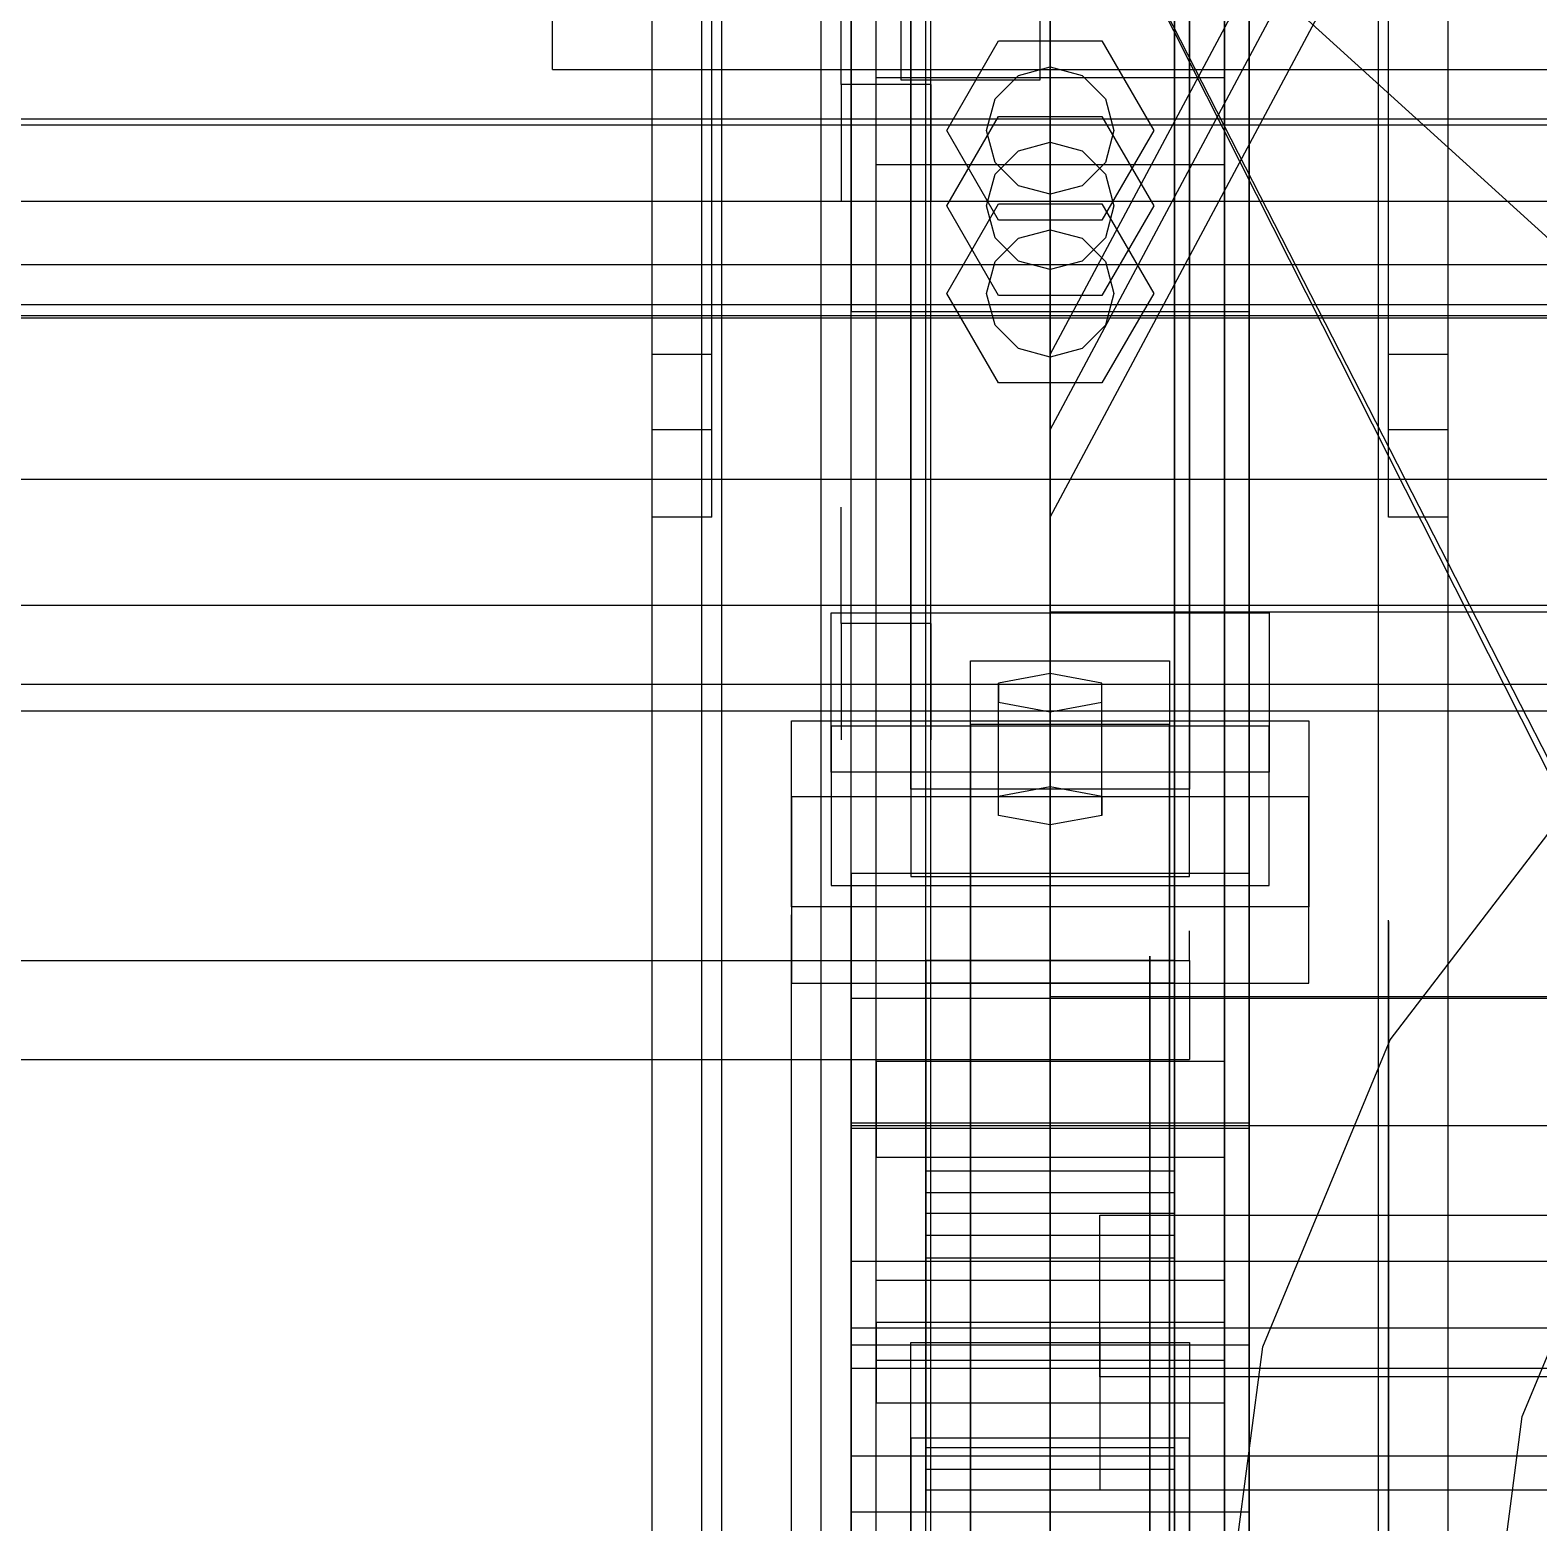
# Model space of a CAD drawing. Header units: millimetres. Extents: x -191664 to 191490, y -197311 to 10263.
# Drawn here: x -532.5 to -381, y -30234.5 to -30084.5 of the extents above; entities that cross this region are included whole.
import ezdxf

# ---------------------------------------------------------------- set-up
doc = ezdxf.new("R2010")
doc.units = ezdxf.units.MM
for name, color, linetype, lineweight in [('COTAS_USUARIO', 1, 'Continuous', 0), ('frontal_briquetadora', 7, 'Continuous', 0), ('frontal_C01', 7, 'Continuous', 0), ('frontal_C02', 7, 'Continuous', 0), ('frontal_C03', 7, 'Continuous', 0), ('frontal_mezcladora', 7, 'Continuous', 0), ('frontal_secador', 7, 'Continuous', 0)]:
    doc.layers.add(name, color=color, linetype=linetype, lineweight=lineweight)
doc.dimstyles.new('PLANTA_100', dxfattribs={"dimtxt": 250, "dimasz": 150, "dimexe": 150, "dimexo": 80, "dimgap": 100, "dimtad": 1, "dimtih": 1, "dimtoh": 1, "dimdec": 1, "dimdsep": 46, "dimcen": 0.09, "dimclrd": 1, "dimclre": 1, "dimclrt": 1, "dimadec": 0, "dimazin": 0, "dimtfac": 1, "dimtdec": 4, "dimtofl": 0, "dimtmove": 0, "dimatfit": 3, "dimfxl": 1, "dimtolj": 1, "dimtzin": 0, "dimarcsym": 0})

# ---------------------------------------------------------------- blocks, each defined once
blk = doc.blocks.new('*D109')
at = {"layer": 'COTAS_USUARIO', "color": 1, "lineweight": -2, "transparency": 16777216}
for p, q in [((-80, -28700), (-1350, -28700)), ((-1200, -31850), (-1200, -28850)), ((-80, -32000), (-1350, -32000))]:
    blk.add_line(p, q, dxfattribs=at)
at = {"layer": 'COTAS_USUARIO', "color": 1, "transparency": 16777216}
for points in [[(-1225, -28850), (-1175, -28850), (-1200, -28700)], [(-1225, -31850), (-1175, -31850), (-1200, -32000)]]:
    blk.add_solid(points, dxfattribs=at)
at = {"layer": 'Defpoints', "color": 0, "transparency": 16777216}
for p in [(-1200, -28700), (0, -28700), (0, -32000)]:
    blk.add_point(p, dxfattribs=at)
blk = doc.blocks.new('*D111')
at = {"layer": 'COTAS_USUARIO', "color": 1, "lineweight": -2, "transparency": 16777216}
for p, q in [((-80, -27700), (-1350, -27700)), ((-1200, -31850), (-1200, -27850)), ((-80, -32000), (-1350, -32000))]:
    blk.add_line(p, q, dxfattribs=at)
at = {"layer": 'COTAS_USUARIO', "color": 1, "transparency": 16777216}
for points in [[(-1225, -27850), (-1175, -27850), (-1200, -27700)], [(-1225, -31850), (-1175, -31850), (-1200, -32000)]]:
    blk.add_solid(points, dxfattribs=at)
at = {"layer": 'Defpoints', "color": 0, "transparency": 16777216}
for p in [(-1200, -27700), (0, -27700), (0, -32000)]:
    blk.add_point(p, dxfattribs=at)
blk = doc.blocks.new('*D121')
at = {"layer": 'COTAS_USUARIO', "color": 1, "lineweight": -2, "transparency": 16777216}
for p, q in [((-80, -29000), (-1350, -29000)), ((-1200, -31850), (-1200, -29150)), ((-80, -32000), (-1350, -32000))]:
    blk.add_line(p, q, dxfattribs=at)
at = {"layer": 'COTAS_USUARIO', "color": 1, "transparency": 16777216}
for points in [[(-1225, -29150), (-1175, -29150), (-1200, -29000)], [(-1225, -31850), (-1175, -31850), (-1200, -32000)]]:
    blk.add_solid(points, dxfattribs=at)
at = {"layer": 'Defpoints', "color": 0, "transparency": 16777216}
for p in [(-1200, -29000), (0, -29000), (0, -32000)]:
    blk.add_point(p, dxfattribs=at)

msp = doc.modelspace()

# ---------------------------------------------------------------- linework, layer by layer
at = {"layer": 'frontal_briquetadora', "color": 9, "true_color": 0xb9c3c2}
for p, q in [((-430, -30260), (-430, -29820)), ((-430, -30680), (-430, -29820)), ((-430, -30060), (-430, -30490)), ((-430, -30060), (-210, -30260)), ((-430, -30060), (-430, -30260)), ((-430, -30060), (-430, -30305)), ((-430, -30496), (-430, -30060)), ((-430, -30060), (-210, -30490)), ((-430, -30060), (-210, -30496)), ((-442, -30084.89), (-442, -30077.49)), ((-430, -30084.89), (-430, -30077.49)), ((-465, -30088.53), (-465, -30081.27)), ((-453, -30088.53), (-453, -30081.27)), ((-451, -30084.79), (-451, -30080.62)), ((-442, -30084.79), (-442, -30080.62)), ((-451, -30090), (-451, -30084.79)), ((-442, -30090), (-442, -30084.79)), ((-442, -30094), (-442, -30084.89)), ((-430, -30094), (-430, -30084.89)), ((-465, -30097.46), (-465, -30088.53)), ((-453, -30097.46), (-453, -30088.53)), ((-442, -30090), (-451, -30090)), ((-451, -30090), (-451, -30095.21)), ((-442, -30090), (-442, -30095.21)), ((-451, -30095.21), (-451, -30099.38)), ((-442, -30104.75), (-442, -30094)), ((-442, -30095.21), (-442, -30099.38)), ((-430, -30104.75), (-430, -30094)), ((-465, -30108.01), (-465, -30097.46)), ((-453, -30108.01), (-453, -30097.46)), ((-451, -30099.38), (-451, -30101.7)), ((-442, -30099.38), (-442, -30101.7)), ((-442, -30117.05), (-442, -30104.75)), ((-430, -30117.05), (-430, -30104.75)), ((-465, -30120.07), (-465, -30108.01)), ((-453, -30120.07), (-453, -30108.01)), ((-442, -30115.67), (-442, -30114.5)), ((-430, -30115.67), (-430, -30114.5)), ((-453, -30118.82), (-453, -30116.31)), ((-442, -30119.16), (-442, -30115.67)), ((-442, -30118.82), (-442, -30116.31)), ((-430, -30119.16), (-430, -30115.67)), ((-442, -30130.77), (-442, -30117.05)), ((-430, -30130.77), (-430, -30117.05)), ((-453, -30123.78), (-453, -30118.82)), ((-442, -30123.78), (-442, -30118.82)), ((-442, -30124.93), (-442, -30119.16)), ((-430, -30124.93), (-430, -30119.16)), ((-465, -30133.53), (-465, -30120.07)), ((-465, -30122.75), (-465, -30120.31)), ((-453, -30133.53), (-453, -30120.07)), ((-465, -30127.59), (-465, -30122.75)), ((-453, -30131.13), (-453, -30123.78)), ((-442, -30131.13), (-442, -30123.78)), ((-442, -30132.88), (-442, -30124.93)), ((-430, -30132.88), (-430, -30124.93)), ((-465, -30134.75), (-465, -30127.59)), ((-453, -30140.75), (-453, -30131.13)), ((-442, -30145.8), (-442, -30130.77)), ((-442, -30140.75), (-442, -30131.13)), ((-430, -30145.8), (-430, -30130.77)), ((-451, -30134.8), (-451, -30132.49)), ((-442, -30134.8), (-442, -30132.49)), ((-442, -30142.91), (-442, -30132.88)), ((-430, -30142.91), (-430, -30132.88)), ((-465, -30148.28), (-465, -30133.53)), ((-465, -30144.13), (-465, -30134.75)), ((-453, -30148.28), (-453, -30133.53)), ((-451, -30138.98), (-451, -30134.8)), ((-442, -30138.98), (-442, -30134.8)), ((-430, -30135.96), (-430, -30134.23)), ((-430, -30139.1), (-430, -30135.96)), ((-451, -30144.19), (-451, -30138.98)), ((-442, -30144.19), (-442, -30138.98)), ((-430, -30143), (-430, -30139.1)), ((-453, -30152.49), (-453, -30140.75)), ((-442, -30152.49), (-442, -30140.75)), ((-442, -30154.86), (-442, -30142.91)), ((-430, -30154.86), (-430, -30142.91)), ((-430, -30143), (-188, -30143)), ((-430, -30143), (-430, -30146.9)), ((-465, -30155.57), (-465, -30144.13)), ((-442, -30144.19), (-451, -30144.19)), ((-451, -30144.19), (-451, -30149.39)), ((-442, -30144.19), (-442, -30149.39)), ((-442, -30162.01), (-442, -30145.8)), ((-430, -30162.01), (-430, -30145.8)), ((-430, -30146.9), (-430, -30150.04)), ((-465, -30164.17), (-465, -30148.28)), ((-453, -30164.17), (-453, -30148.28)), ((-451, -30149.39), (-451, -30153.57)), ((-442, -30149.39), (-442, -30153.57)), ((-430, -30150.04), (-430, -30151.77)), ((-453, -30166.16), (-453, -30152.49)), ((-442, -30166.16), (-442, -30152.49)), ((-451, -30153.57), (-451, -30155.88)), ((-442, -30153.57), (-442, -30155.88)), ((-465, -30168.9), (-465, -30155.57)), ((-442, -30168.57), (-442, -30154.86)), ((-430, -30168.57), (-430, -30154.86)), ((-442, -30179.23), (-442, -30162.01)), ((-430, -30179.23), (-430, -30162.01)), ((-465, -30181.06), (-465, -30164.17)), ((-453, -30181.06), (-453, -30164.17)), ((-453, -30181.54), (-453, -30166.16)), ((-442, -30181.54), (-442, -30166.16)), ((-465, -30183.89), (-465, -30168.9)), ((-442, -30183.83), (-442, -30168.57)), ((-430, -30183.83), (-430, -30168.57)), ((-456, -30176.89), (-456, -30173.44)), ((-453, -30176.89), (-453, -30173.44)), ((-453, -30175.94), (-453, -30174)), ((-430, -30174.63), (-430, -30172.89)), ((-430, -30176.89), (-430, -30173.44)), ((-396, -30175.94), (-396, -30174)), ((-396, -30175.09), (-396, -30174.12)), ((-396, -30174.12), (-396, -30177.03)), ((-430, -30177.76), (-430, -30174.63)), ((-416, -30175.56), (-416, -30175.06)), ((-416, -30176.56), (-416, -30175.56)), ((-396, -30176.92), (-396, -30175)), ((-396, -30179.9), (-396, -30175.09)), ((-456, -30183.69), (-456, -30176.89)), ((-453, -30181.69), (-453, -30175.94)), ((-453, -30183.69), (-453, -30176.89)), ((-430, -30183.69), (-430, -30176.89)), ((-416, -30178.05), (-416, -30176.56)), ((-396, -30181.69), (-396, -30175.94)), ((-396, -30182.61), (-396, -30176.92)), ((-396, -30177.03), (-396, -30183.7)), ((-596, -30178.05), (-416, -30178.05)), ((-430, -30181.66), (-430, -30177.76)), ((-420, -30178.56), (-420, -30177.62)), ((-420, -30177.62), (-420, -30180.42)), ((-420, -30183.2), (-420, -30178.56)), ((-416, -30178.05), (-416, -30188)), ((-396, -30178.56), (-396, -30177.62)), ((-396, -30177.62), (-396, -30180.42)), ((-396, -30183.2), (-396, -30178.56)), ((-442, -30197.32), (-442, -30179.23)), ((-430, -30197.32), (-430, -30179.23)), ((-396, -30188.37), (-396, -30179.9)), ((-465, -30198.81), (-465, -30181.06)), ((-453, -30198.81), (-453, -30181.06)), ((-453, -30198.4), (-453, -30181.54)), ((-453, -30191.02), (-453, -30181.69)), ((-442, -30198.4), (-442, -30181.54)), ((-430, -30181.66), (-188, -30181.66)), ((-430, -30181.66), (-430, -30185.57)), ((-420, -30180.42), (-420, -30186.86)), ((-396, -30180.42), (-396, -30186.86)), ((-396, -30191.02), (-396, -30181.69)), ((-420, -30191.37), (-420, -30183.2)), ((-396, -30191.85), (-396, -30182.61)), ((-396, -30191.37), (-396, -30183.2)), ((-465, -30200.33), (-465, -30183.89)), ((-456, -30193.6), (-456, -30183.69)), ((-453, -30193.6), (-453, -30183.69)), ((-442, -30200.41), (-442, -30183.83)), ((-430, -30193.6), (-430, -30183.69)), ((-430, -30200.41), (-430, -30183.83)), ((-396, -30183.7), (-396, -30193.88)), ((-430, -30185.57), (-430, -30188.7)), ((-420, -30186.86), (-420, -30196.69)), ((-396, -30186.86), (-396, -30196.69)), ((-596, -30188), (-416, -30188)), ((-430, -30188.7), (-430, -30190.44)), ((-396, -30200.16), (-396, -30188.37)), ((-453, -30203.58), (-453, -30191.02)), ((-420, -30202.76), (-420, -30191.37)), ((-396, -30203.58), (-396, -30191.02)), ((-396, -30202.76), (-396, -30191.37)), ((-396, -30204.29), (-396, -30191.85)), ((-456, -30206.28), (-456, -30193.6)), ((-453, -30206.28), (-453, -30193.6)), ((-430, -30206.28), (-430, -30193.6)), ((-396, -30193.88), (-396, -30207.17)), ((-420, -30196.69), (-420, -30209.52)), ((-396, -30196.69), (-396, -30209.52)), ((-453, -30216.47), (-453, -30198.4)), ((-442, -30216.12), (-442, -30197.32)), ((-442, -30216.47), (-442, -30198.4)), ((-430, -30216.12), (-430, -30197.32)), ((-465, -30217.24), (-465, -30198.81)), ((-453, -30217.24), (-453, -30198.81)), ((-465, -30217.94), (-465, -30200.33)), ((-442, -30218.09), (-442, -30200.41)), ((-430, -30218.09), (-430, -30200.41)), ((-396, -30214.83), (-396, -30200.16)), ((-420, -30216.92), (-420, -30202.76)), ((-396, -30216.92), (-396, -30202.76)), ((-453, -30218.89), (-453, -30203.58)), ((-396, -30218.89), (-396, -30203.58)), ((-396, -30219.44), (-396, -30204.29)), ((-456, -30221.3), (-456, -30206.28)), ((-453, -30221.3), (-453, -30206.28)), ((-430, -30221.3), (-430, -30206.28)), ((-396, -30207.17), (-396, -30223.08)), ((-420, -30209.52), (-420, -30224.87)), ((-396, -30209.52), (-396, -30224.87)), ((-396, -30231.82), (-396, -30214.83)), ((-453, -30235.46), (-453, -30216.47)), ((-442, -30235.45), (-442, -30216.12)), ((-442, -30235.46), (-442, -30216.47)), ((-430, -30235.45), (-430, -30216.12)), ((-465, -30236.2), (-465, -30217.24)), ((-465, -30236.45), (-465, -30217.94)), ((-453, -30236.2), (-453, -30217.24)), ((-442, -30236.59), (-442, -30218.09)), ((-430, -30236.59), (-430, -30218.09)), ((-420, -30233.31), (-420, -30216.92)), ((-396, -30233.31), (-396, -30216.92)), ((-453, -30236.35), (-453, -30218.89)), ((-396, -30236.35), (-396, -30218.89)), ((-396, -30236.73), (-396, -30219.44)), ((-456, -30238.15), (-456, -30221.3)), ((-453, -30238.15), (-453, -30221.3)), ((-430, -30238.15), (-430, -30221.3)), ((-396, -30223.08), (-396, -30240.97)), ((-420, -30224.87), (-420, -30242.15)), ((-396, -30224.87), (-396, -30242.15)), ((-396, -30250.46), (-396, -30231.82)), ((-420, -30251.31), (-420, -30233.31)), ((-396, -30251.31), (-396, -30233.31))]:
    msp.add_line(p, q, dxfattribs=at)
at = {"layer": 'frontal_C01', "color": 139, "true_color": 0x354b57}
for p, q in [((-442.5, -30180.3), (-442.5, -29521.36)), ((-417.5, -29521.36), (-417.5, -30180.3)), ((-442.5, -30205.67), (-442.5, -29546.73)), ((-417.5, -30205.67), (-417.5, -29546.73)), ((-450, -30169.3), (-450, -29785.09)), ((-410, -29785.09), (-410, -30169.3)), ((-450, -30216.67), (-450, -29832.46)), ((-410, -30216.67), (-410, -29832.46)), ((-450, -30283.51), (-450, -29899.3)), ((-410, -29899.3), (-410, -30283.51)), ((-447.5, -30188.18), (-447.5, -29913.45)), ((-412.5, -29913.45), (-412.5, -30188.18)), ((-447.5, -30197.79), (-447.5, -29923.05)), ((-412.5, -30197.79), (-412.5, -29923.05)), ((-450, -30321.41), (-450, -29937.2)), ((-410, -30321.41), (-410, -29937.2)), ((-470, -30088.5), (-463, -30088.5)), ((-470, -31975), (-470, -30088.5)), ((-463, -31975), (-463, -30088.5)), ((-463, -30088.5), (-397, -30088.5)), ((-397, -30088.5), (-390, -30088.5)), ((-397, -31975), (-397, -30088.5)), ((-390, -31975), (-390, -30088.5)), ((-452, -30159.13), (-452, -30143.12)), ((-452, -30143.12), (-408, -30143.12)), ((-452, -30154.49), (-452, -30143.12)), ((-408, -30143.12), (-408, -30159.13)), ((-408, -30143.12), (-408, -30154.49)), ((-438, -30154.33), (-438, -30147.93)), ((-438, -30147.93), (-418, -30147.93)), ((-438, -30290.87), (-438, -30147.93)), ((-418, -30147.93), (-418, -30154.33)), ((-418, -30147.93), (-418, -30290.87)), ((-408, -30154.49), (-452, -30154.49)), ((-452, -30154.49), (-452, -30170.5)), ((-418, -30154.33), (-438, -30154.33)), ((-438, -30154.33), (-438, -30297.27)), ((-418, -30297.27), (-418, -30154.33)), ((-408, -30170.5), (-408, -30154.49)), ((-408, -30159.13), (-452, -30159.13)), ((-452, -30159.13), (-452, -30170.5)), ((-408, -30170.5), (-408, -30159.13)), ((-410, -30169.3), (-450, -30169.3)), ((-450, -30169.3), (-450, -30216.67)), ((-450, -30553.51), (-450, -30169.3)), ((-410, -30216.67), (-410, -30169.3)), ((-410, -30169.3), (-410, -30553.51)), ((-452, -30170.5), (-408, -30170.5)), ((-417.5, -30178.04), (-442.5, -30178.04)), ((-442.5, -30178.04), (-442.5, -30207.93)), ((-442.5, -30287.52), (-442.5, -30178.04)), ((-417.5, -30207.93), (-417.5, -30178.04)), ((-417.5, -30178.04), (-417.5, -30287.52)), ((-442.5, -30205.67), (-442.5, -30180.3)), ((-442.5, -30180.3), (-417.5, -30180.3)), ((-417.5, -30180.3), (-417.5, -30205.67)), ((-450, -30194.65), (-450, -30181.84)), ((-450, -30181.84), (450, -30181.84)), ((-450, -30215), (-450, -30181.84)), ((-412.5, -30188.18), (-447.5, -30188.18)), ((-447.5, -30188.18), (-447.5, -30197.79)), ((-412.5, -30197.79), (-412.5, -30188.18)), ((450, -30194.65), (-450, -30194.65)), ((-450, -30194.65), (-450, -30227.81)), ((-447.5, -30197.79), (-412.5, -30197.79)), ((-425, -30219.88), (-425, -30203.62)), ((-425, -30203.62), (425, -30203.62)), ((-425, -30214.99), (-425, -30203.62)), ((-417.5, -30205.67), (-442.5, -30205.67)), ((-442.5, -30207.93), (-417.5, -30207.93)), ((-442.5, -30317.4), (-442.5, -30207.93)), ((-417.5, -30317.4), (-417.5, -30207.93)), ((450, -30215), (-450, -30215)), ((-450, -30215), (-450, -30227.81)), ((425, -30214.99), (-425, -30214.99)), ((-425, -30214.99), (-425, -30231.25)), ((-450, -30216.67), (-410, -30216.67)), ((-450, -30600.88), (-450, -30216.67)), ((-444, -30226.03), (-444, -30216.42)), ((-444, -30216.42), (-416, -30216.42)), ((-444, -30307.89), (-444, -30216.42)), ((-416, -30216.42), (-416, -30226.03)), ((-416, -30216.42), (-416, -30307.89)), ((-410, -30600.88), (-410, -30216.67)), ((425, -30219.88), (-425, -30219.88)), ((-425, -30219.88), (-425, -30231.25)), ((-416, -30226.03), (-444, -30226.03)), ((-444, -30226.03), (-444, -30317.49)), ((-416, -30317.49), (-416, -30226.03)), ((-450, -30227.81), (450, -30227.81)), ((-425, -30231.25), (425, -30231.25))]:
    msp.add_line(p, q, dxfattribs=at)
at = {"layer": 'frontal_C01', "color": 251, "true_color": 0x4e626d}
for p, q in [((-470, -30133.5), (-470, -30030.5)), ((-464, -30133.5), (-464, -30030.5)), ((-430, -30133.5), (-375, -30030.5)), ((-430, -30030.5), (-430, -30133.5)), ((-396, -30133.5), (-396, -30030.5)), ((-390, -30133.5), (-390, -30030.5)), ((-480, -30088.5), (-480, -30080.5)), ((-480, -30088.5), (-380, -30088.5)), ((-464, -30133.5), (-470, -30133.5)), ((-390, -30133.5), (-396, -30133.5))]:
    msp.add_line(p, q, dxfattribs=at)
at = {"layer": 'frontal_C01', "color": 9, "true_color": 0xaebcc4}
for p, q in [((-440.4, -30111), (-435.2, -30101.99)), ((-435.2, -30101.99), (-424.8, -30101.99)), ((-424.8, -30101.99), (-419.6, -30111)), ((-435.54, -30107.8), (-433.2, -30105.46)), ((-433.2, -30105.46), (-430, -30104.6)), ((-430, -30104.6), (-426.8, -30105.46)), ((-426.8, -30105.46), (-424.46, -30107.8)), ((-436.4, -30111), (-435.54, -30107.8)), ((-424.46, -30107.8), (-423.6, -30111)), ((-435.2, -30120), (-440.4, -30111)), ((-435.54, -30114.2), (-436.4, -30111)), ((-419.6, -30111), (-424.8, -30120)), ((-423.6, -30111), (-424.46, -30114.2)), ((-433.2, -30116.54), (-435.54, -30114.2)), ((-424.46, -30114.2), (-426.8, -30116.54)), ((-430, -30117.4), (-433.2, -30116.54)), ((-426.8, -30116.54), (-430, -30117.4)), ((-424.8, -30120), (-435.2, -30120))]:
    msp.add_line(p, q, dxfattribs=at)
at = {"layer": 'frontal_C01', "color": 9, "true_color": 0xbdc8cc}
for p, q in [((-430, -30149.21), (-435.2, -30150.17)), ((-424.8, -30150.17), (-430, -30149.21)), ((-430, -30160.57), (-430, -30149.21)), ((-435.2, -30150.17), (-435.2, -30152.09)), ((-435.2, -30161.53), (-435.2, -30150.17)), ((-424.8, -30152.09), (-424.8, -30150.17)), ((-424.8, -30161.53), (-424.8, -30150.17)), ((-435.2, -30152.09), (-430, -30153.05)), ((-435.2, -30163.46), (-435.2, -30152.09)), ((-430, -30153.05), (-424.8, -30152.09)), ((-424.8, -30163.46), (-424.8, -30152.09)), ((-430, -30153.05), (-430, -30164.42)), ((-435.2, -30161.53), (-430, -30160.57)), ((-430, -30160.57), (-424.8, -30161.53)), ((-435.2, -30163.46), (-435.2, -30161.53)), ((-424.8, -30161.53), (-424.8, -30163.46)), ((-430, -30164.42), (-435.2, -30163.46)), ((-424.8, -30163.46), (-430, -30164.42))]:
    msp.add_line(p, q, dxfattribs=at)
at = {"layer": 'frontal_C02', "color": 139, "true_color": 0x354b57}
for p, q in [((-470, -31975), (-470, -29576.75)), ((-463, -31975), (-463, -29576.75)), ((-397, -31975), (-397, -29576.75)), ((-390, -31975), (-390, -29576.75)), ((-442.5, -30261.91), (-442.5, -29729.49)), ((-417.5, -29729.49), (-417.5, -30261.91)), ((-442.5, -30288.88), (-442.5, -29756.46)), ((-417.5, -30288.88), (-417.5, -29756.46)), ((-450, -30112.82), (-450, -29762.1)), ((-410, -30112.82), (-410, -29762.1)), ((-450, -30251.49), (-450, -29900.77)), ((-410, -29900.77), (-410, -30251.49)), ((-450, -30299.3), (-450, -29948.59)), ((-410, -30299.3), (-410, -29948.59)), ((-444, -30160.84), (-444, -30070.1)), ((-416, -30070.1), (-416, -30160.84)), ((-470, -31975), (-470, -30072.14)), ((-463, -31975), (-463, -30072.14)), ((-397, -31975), (-397, -30072.14)), ((-390, -31975), (-390, -30072.14)), ((-450, -30074.56), (-450, -30112.82)), ((-450, -30425.28), (-450, -30074.56)), ((-410, -30112.82), (-410, -30074.56)), ((-410, -30074.56), (-410, -30425.28)), ((-444, -30078.87), (-444, -30169.6)), ((-416, -30169.6), (-416, -30078.87)), ((-447.5, -30098.08), (-447.5, -30089.31)), ((-447.5, -30089.31), (-412.5, -30089.31)), ((-447.5, -30271.01), (-447.5, -30089.31)), ((-412.5, -30089.31), (-412.5, -30098.08)), ((-412.5, -30089.31), (-412.5, -30271.01)), ((-412.5, -30098.08), (-447.5, -30098.08)), ((-447.5, -30279.78), (-447.5, -30098.08)), ((-412.5, -30279.78), (-412.5, -30098.08)), ((-450, -30112.82), (-410, -30112.82)), ((-450, -30463.54), (-450, -30112.82)), ((-410, -30463.54), (-410, -30112.82)), ((-456, -30172.66), (-456, -30153.96)), ((-456, -30153.96), (-404, -30153.96)), ((-456, -30161.61), (-456, -30153.96)), ((-404, -30153.96), (-404, -30172.66)), ((-404, -30153.96), (-404, -30161.61)), ((-404, -30161.61), (-456, -30161.61)), ((-456, -30161.61), (-456, -30180.31)), ((-416, -30160.84), (-444, -30160.84)), ((-444, -30160.84), (-444, -30169.6)), ((-416, -30169.6), (-416, -30160.84)), ((-404, -30180.31), (-404, -30161.61)), ((-444, -30169.6), (-416, -30169.6)), ((-404, -30172.66), (-456, -30172.66)), ((-456, -30172.66), (-456, -30180.31)), ((-404, -30180.31), (-404, -30172.66)), ((-456, -30180.31), (-404, -30180.31))]:
    msp.add_line(p, q, dxfattribs=at)
at = {"layer": 'frontal_C02', "color": 251, "true_color": 0x4e626d}
for p, q in [((-470, -30117.14), (-470, -30014.14)), ((-464, -30117.14), (-464, -30014.14)), ((-430, -30117.14), (-375, -30014.14)), ((-430, -30014.14), (-430, -30117.14)), ((-396, -30117.14), (-396, -30014.14)), ((-390, -30117.14), (-390, -30014.14)), ((-464, -30117.14), (-470, -30117.14)), ((-390, -30117.14), (-396, -30117.14))]:
    msp.add_line(p, q, dxfattribs=at)
at = {"layer": 'frontal_C02', "color": 9, "true_color": 0xaebcc4}
for p, q in [((-440.4, -30094.64), (-435.2, -30085.63)), ((-435.2, -30085.63), (-424.8, -30085.63)), ((-424.8, -30085.63), (-419.6, -30094.64)), ((-435.54, -30091.44), (-433.2, -30089.09)), ((-433.2, -30089.09), (-430, -30088.24)), ((-430, -30088.24), (-426.8, -30089.09)), ((-426.8, -30089.09), (-424.46, -30091.44)), ((-436.4, -30094.64), (-435.54, -30091.44)), ((-424.46, -30091.44), (-423.6, -30094.64)), ((-435.2, -30103.64), (-440.4, -30094.64)), ((-435.54, -30097.84), (-436.4, -30094.64)), ((-419.6, -30094.64), (-424.8, -30103.64)), ((-423.6, -30094.64), (-424.46, -30097.84)), ((-433.2, -30100.18), (-435.54, -30097.84)), ((-424.46, -30097.84), (-426.8, -30100.18)), ((-430, -30101.04), (-433.2, -30100.18)), ((-426.8, -30100.18), (-430, -30101.04)), ((-424.8, -30103.64), (-435.2, -30103.64))]:
    msp.add_line(p, q, dxfattribs=at)
at = {"layer": 'frontal_C03', "color": 139, "true_color": 0x354b57}
for p, q in [((-470, -31975), (-470, -29153.29)), ((-463, -31975), (-463, -29153.29)), ((-397, -31975), (-397, -29153.29)), ((-390, -31975), (-390, -29153.29)), ((-470, -31975), (-470, -29352.58)), ((-463, -31975), (-463, -29352.58)), ((-397, -31975), (-397, -29352.58)), ((-390, -31975), (-390, -29352.58)), ((-442.5, -30205.66), (-442.5, -29555.06)), ((-417.5, -29555.06), (-417.5, -30205.66)), ((-442.5, -30231.26), (-442.5, -29580.65)), ((-417.5, -30231.26), (-417.5, -29580.65)), ((-450, -30194.39), (-450, -29871.22)), ((-410, -29871.22), (-410, -30194.39)), ((-450, -30194.93), (-450, -29871.76)), ((-410, -29871.76), (-410, -30194.93)), ((-447.5, -30214.42), (-447.5, -29886.98)), ((-412.5, -29886.98), (-412.5, -30214.42)), ((-447.5, -30222.5), (-447.5, -29895.06)), ((-412.5, -30222.5), (-412.5, -29895.06)), ((-450, -30233.46), (-450, -29910.29)), ((-410, -30233.46), (-410, -29910.29)), ((-450, -30242.54), (-450, -29919.37)), ((-410, -30242.54), (-410, -29919.37)), ((-445, -30077.15), (-445, -30089.54)), ((-431, -30089.54), (-431, -30077.15)), ((-470, -31975), (-470, -30079.71)), ((-463, -31975), (-463, -30079.71)), ((-397, -31975), (-397, -30079.71)), ((-390, -31975), (-390, -30079.71)), ((-445, -30081.83), (-445, -30089.54)), ((-431, -30089.54), (-431, -30081.83)), ((-445, -30089.54), (-431, -30089.54)), ((-410, -30194.39), (-450, -30194.39)), ((-450, -30194.39), (-450, -30242.54)), ((-450, -30517.56), (-450, -30194.39)), ((-410, -30194.93), (-450, -30194.93)), ((-450, -30194.93), (-450, -30233.46)), ((-450, -30518.1), (-450, -30194.93)), ((-410, -30242.54), (-410, -30194.39)), ((-410, -30194.39), (-410, -30517.56)), ((-410, -30233.46), (-410, -30194.93)), ((-410, -30194.93), (-410, -30518.1)), ((-442.5, -30229.19), (-442.5, -30199.19)), ((-442.5, -30199.19), (-417.5, -30199.19)), ((-442.5, -30199.19), (-442.5, -30203.46)), ((-417.5, -30199.19), (-417.5, -30229.19)), ((-417.5, -30203.46), (-417.5, -30199.19)), ((-417.5, -30201.4), (-442.5, -30201.4)), ((-442.5, -30201.4), (-442.5, -30226.99)), ((-442.5, -30852.01), (-442.5, -30201.4)), ((-417.5, -30226.99), (-417.5, -30201.4)), ((-417.5, -30201.4), (-417.5, -30852.01)), ((-417.5, -30203.46), (-442.5, -30203.46)), ((-442.5, -30203.46), (-442.5, -30233.46)), ((-417.5, -30233.46), (-417.5, -30203.46)), ((-442.5, -30231.26), (-442.5, -30205.66)), ((-442.5, -30205.66), (-417.5, -30205.66)), ((-417.5, -30205.66), (-417.5, -30231.26)), ((-450, -30219.03), (-450, -30208.26)), ((-450, -30208.26), (450, -30208.26)), ((-450, -30241.97), (-450, -30208.26)), ((-447.5, -30218.23), (-447.5, -30210.16)), ((-447.5, -30210.16), (-412.5, -30210.16)), ((-447.5, -30537.59), (-447.5, -30210.16)), ((-412.5, -30210.16), (-412.5, -30218.23)), ((-412.5, -30210.16), (-412.5, -30537.59)), ((-412.5, -30214.42), (-447.5, -30214.42)), ((-447.5, -30214.42), (-447.5, -30222.5)), ((-412.5, -30222.5), (-412.5, -30214.42)), ((450, -30219.03), (-450, -30219.03)), ((-450, -30219.03), (-450, -30252.74)), ((-412.5, -30218.23), (-447.5, -30218.23)), ((-447.5, -30545.67), (-447.5, -30218.23)), ((-412.5, -30545.67), (-412.5, -30218.23)), ((-447.5, -30222.5), (-412.5, -30222.5)), ((-442.5, -30226.99), (-417.5, -30226.99)), ((-442.5, -30877.6), (-442.5, -30226.99)), ((-417.5, -30877.6), (-417.5, -30226.99)), ((-417.5, -30229.19), (-442.5, -30229.19)), ((-442.5, -30229.19), (-442.5, -30233.46)), ((-417.5, -30229.19), (-417.5, -30233.46)), ((-417.5, -30231.26), (-442.5, -30231.26)), ((-450, -30233.46), (-410, -30233.46)), ((-450, -30556.63), (-450, -30233.46)), ((-442.5, -30233.46), (-417.5, -30233.46)), ((-410, -30556.63), (-410, -30233.46))]:
    msp.add_line(p, q, dxfattribs=at)
at = {"layer": 'frontal_C03', "color": 251, "true_color": 0x4e626d}
for p, q in [((-470, -30124.71), (-470, -30021.71)), ((-464, -30124.71), (-464, -30021.71)), ((-430, -30124.71), (-375, -30021.71)), ((-430, -30021.71), (-430, -30124.71)), ((-396, -30124.71), (-396, -30021.71)), ((-390, -30124.71), (-390, -30021.71)), ((-464, -30124.71), (-470, -30124.71)), ((-390, -30124.71), (-396, -30124.71))]:
    msp.add_line(p, q, dxfattribs=at)
at = {"layer": 'frontal_C03', "color": 9, "true_color": 0xaebcc4}
for p, q in [((-440.4, -30102.21), (-435.2, -30093.21)), ((-435.2, -30093.21), (-424.8, -30093.21)), ((-424.8, -30093.21), (-419.6, -30102.21)), ((-435.54, -30099.01), (-433.2, -30096.67)), ((-433.2, -30096.67), (-430, -30095.81)), ((-430, -30095.81), (-426.8, -30096.67)), ((-426.8, -30096.67), (-424.46, -30099.01)), ((-436.4, -30102.21), (-435.54, -30099.01)), ((-424.46, -30099.01), (-423.6, -30102.21)), ((-435.2, -30111.22), (-440.4, -30102.21)), ((-435.54, -30105.41), (-436.4, -30102.21)), ((-419.6, -30102.21), (-424.8, -30111.22)), ((-423.6, -30102.21), (-424.46, -30105.41)), ((-433.2, -30107.76), (-435.54, -30105.41)), ((-424.46, -30105.41), (-426.8, -30107.76)), ((-430, -30108.61), (-433.2, -30107.76)), ((-426.8, -30107.76), (-430, -30108.61)), ((-424.8, -30111.22), (-435.2, -30111.22))]:
    msp.add_line(p, q, dxfattribs=at)
at = {"layer": 'frontal_mezcladora', "color": 107, "true_color": 0x248357}
for p, q in [((-395.85, -30186), (-375.51, -30159.49)), ((-408.64, -30216.87), (-395.85, -30186)), ((-413, -30250), (-408.64, -30216.87))]:
    msp.add_line(p, q, dxfattribs=at)
at = {"layer": 'frontal_mezcladora', "color": 250, "true_color": 0x33393d}
for p, q in [((-382.56, -30223.86), (-372.47, -30199.5)), ((-386, -30250), (-382.56, -30223.86))]:
    msp.add_line(p, q, dxfattribs=at)
at = {"layer": 'frontal_secador', "color": 253, "true_color": 0xa4b0b5}
for p, q in [((1360, -30093.5), (-1360, -30093.5)), ((1250, -30094.08), (-1250, -30094.08)), ((1360, -30101.78), (-1360, -30101.78)), ((1360, -30108.14), (-1360, -30108.14)), ((1360, -30112.14), (-1360, -30112.14)), ((1360, -30113.5), (-1360, -30113.5)), ((1250, -30113.25), (-1250, -30113.25)), ((1250, -30129.71), (-1250, -30129.71)), ((1250, -30142.35), (-1250, -30142.35)), ((1250, -30150.29), (-1250, -30150.29)), ((1250, -30153), (-1250, -30153))]:
    msp.add_line(p, q, dxfattribs=at)

# ---------------------------------------------------------------- dimensions: what is measured, and where the dimension line sits
at = {"layer": 'COTAS_USUARIO'}
for p2, picture, middle in [((0, -27700), '*D111', (-1200, -29850)), ((0, -28700), '*D109', (-1200, -30350)), ((0, -29000), '*D121', (-1200, -30500))]:
    dim = msp.add_aligned_dim(p1=(0, -32000), p2=p2, distance=1200, dimstyle='PLANTA_100', dxfattribs=at)
    dim.commit()
    dim.dimension.update_dxf_attribs({"geometry": picture, "text_midpoint": middle})

doc.saveas('drawing.dxf')
